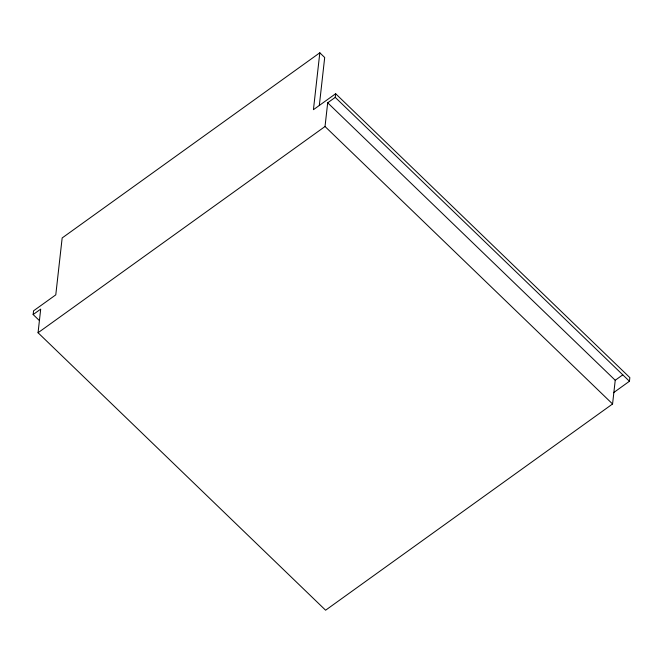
<?xml version="1.0" encoding="UTF-8"?>
<svg xmlns="http://www.w3.org/2000/svg" width="663" height="663" viewBox="0 0 663 663"><rect width="100%" height="100%" fill="white"/><g stroke="black" fill="none" stroke-linecap="round" stroke-linejoin="round"><path stroke-width="0.99" d="M39.109 320.304L33.15 314.552L33.573 310.814L55.783 294.853L62.165 237.951L319.815 52.791L324.696 57.499L319.326 105.45M622.781 374.835L615.231 380.264L612.571 403.974L325.599 610.209L38.056 332.743L40.7 309.124L33.15 314.552M319.815 52.791L313.433 109.685L335.644 93.723L629.85 377.62L629.444 381.258L613.499 392.72M38.056 332.743L325.027 126.509L327.688 102.798L335.238 97.37L335.644 93.723M335.238 97.37L629.444 381.258M327.688 102.798L615.231 380.264M325.027 126.509L612.571 403.974"/></g></svg>
